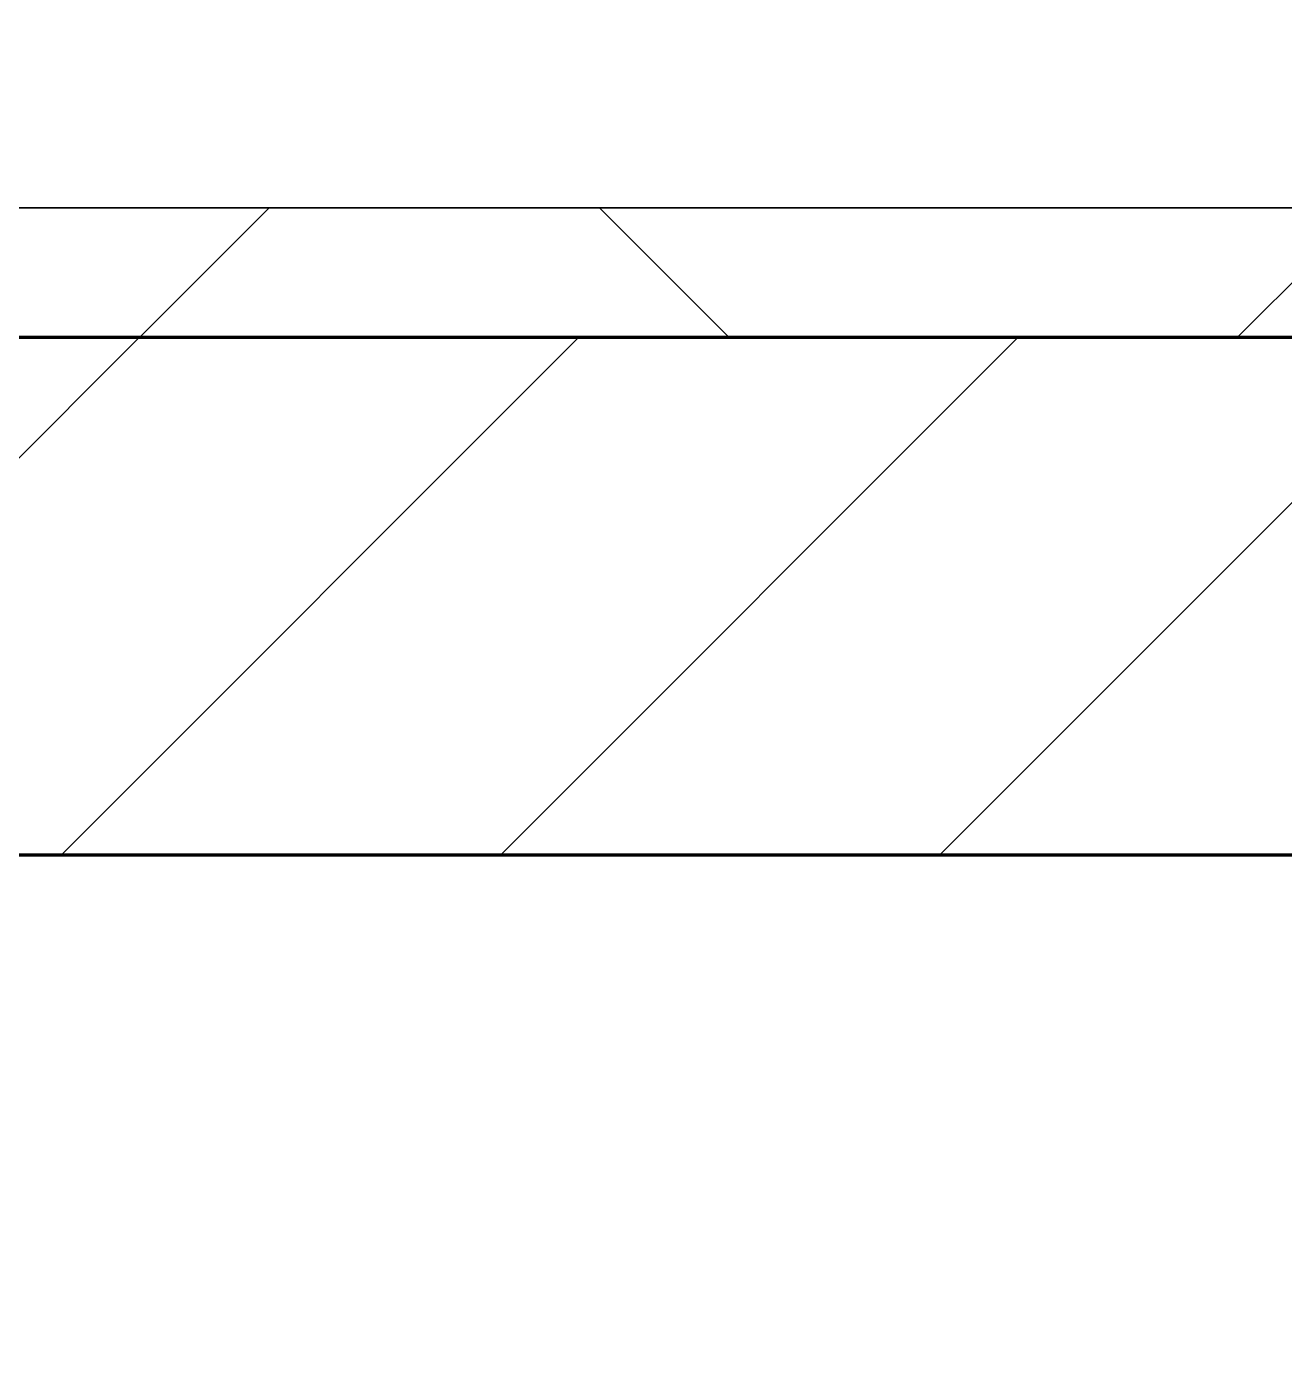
# Model space of a CAD drawing. Header units: millimetres. Extents: x -726012 to -647389, y -20772 to 18805.
# Drawn here: x -682374 to -681888, y 3733 to 4249 of the extents above; entities that cross this region are included whole.
import ezdxf
from ezdxf.xclip import XClip

# ---------------------------------------------------------------- set-up
doc = ezdxf.new("R2010")
doc.units = ezdxf.units.MM
doc.header["$XCLIPFRAME"] = 0
for name, color, linetype, lineweight in [('A-GLAZ-CURT', 2, 'Continuous', 9), ('A-WALL', 5, 'Continuous', 35), ('A-WALL-FNSH', 2, 'Continuous', 35), ('A-WALL-PATT', 1, 'Continuous', 35)]:
    doc.layers.add(name, color=color, linetype=linetype, lineweight=lineweight)
doc.layers.add('A11_ALU.SOLID SHEET', color=2, linetype='Continuous')

# ---------------------------------------------------------------- blocks, each defined once
blk = doc.blocks.new('PPLS-PP19_Custom Tile Pattern - Custom Tile Pattern-V190-4233-01 ENLARGED MULTI-PURPOSE LEVEL - REFLECTED CEILING PLAN - SHEET 4')
at = {"layer": 'A-GLAZ-CURT'}
for p, q in [((-300, 0), (300, 0)), ((300, 0), (-300, 0)), ((195.99, 0), (213.31, 0)), ((213.31, 0), (195.99, 0)), ((230.06, 0), (300, 0)), ((-300, -50), (300, -50)), ((300, -50), (-300, -50))]:
    blk.add_line(p, q, dxfattribs=at)
for points, knots in [([(-150.34, 0), (-150.07, 0), (-147.75, 0), (-142.6, 0), (-127.26, 0), (-107.3, 0), (-90.42, 0), (-75.26, 0), (-68.41, 0), (-65.12, 0), (-63.63, 0)], [-4948.728362, -4948.728362, -4948.728362, -4948.728362, -4883.323924, -4440.880425, -4054.690705, -3793.097032, -3402.597032, -3144.956779, -3050.982048, -2969.237017, -2969.237017, -2969.237017, -2969.237017]), ([(-26.75, 0), (-27.82, 0), (-36.18, 0), (-53.55, 0), (-78.2, 0), (-110.94, 0), (-130.52, 0), (-147.74, 0), (-149.07, 0)], [-8718.362214, -8718.362214, -8718.362214, -8718.362214, -8532.293389, -8073.216054, -7508.296369, -7004.680444, -6449.282163, -6277.220794, -6277.220794, -6277.220794, -6277.220794]), ([(-86.16, 0), (-91.37, 0), (-104.13, 0), (-122.65, 0), (-139.03, 0), (-146.11, 0), (-146.95, 0)], [-1681.3698, -1681.3698, -1681.3698, -1681.3698, -1374.161226, -945.742622, -741.901385, -489.130243, -489.130243, -489.130243, -489.130243]), ([(-126.5, 0), (-122.44, 0), (-108.71, 0), (-86.68, 0), (-63.44, 0), (-54.4, 0), (-50.05, 0), (-47.06, 0), (-46.2, 0)], [-5231.017328, -5231.017328, -5231.017328, -5231.017328, -4994.692869, -4542.524482, -4008.285538, -3689.699207, -3546.54457, -3494.383831, -3494.383831, -3494.383831, -3494.383831]), ([(-125.15, 0), (-124.93, 0), (-121.96, 0), (-113.01, 0), (-98.9, 0), (-85.29, 0), (-71.67, 0), (-65.93, 0), (-65.07, 0)], [-3362.7396, -3362.7396, -3362.7396, -3362.7396, -3342.215224, -3074.362186, -2902.289527, -2605.247022, -2322.099534, -2241.8264, -2241.8264, -2241.8264, -2241.8264]), ([(-46.15, 0), (-46.58, 0), (-49.04, 0), (-60.59, 0), (-81.23, 0), (-99.51, 0), (-114.02, 0), (-117.28, 0), (-118.78, 0)], [-1484.618509, -1484.618509, -1484.618509, -1484.618509, -1405.135169, -1060.00838, -740.068933, -229.489605, -116.330425, 0, 0, 0, 0]), ([(-46.05, 0), (-49.63, 0), (-60.69, 0), (-85.2, 0), (-104.96, 0), (-113.12, 0), (-114.6, 0)], [-3399.650012, -3399.650012, -3399.650012, -3399.650012, -2842.901703, -2193.204658, -1433.981041, -1205.131281, -1205.131281, -1205.131281, -1205.131281]), ([(-114.48, 0), (-107.66, 0), (-91.24, 0), (-74.02, 0), (-62.74, 0), (-60.36, 0), (-59.97, 0)], [-6763.499125, -6763.499125, -6763.499125, -6763.499125, -6236.997189, -5713.340575, -5140.470607, -5006.787413, -5006.787413, -5006.787413, -5006.787413]), ([(-114.32, 0), (-112.65, 0), (-107, 0), (-99.5, 0), (-91.46, 0)], [-665.39098, -665.39098, -665.39098, -665.39098, -460.363443, 0, 0, 0, 0]), ([(-114.1, 0), (-113, 0), (-108.61, 0), (-96.78, 0), (-71.33, 0), (-42.53, 0), (-12.78, 0), (4.23, 0), (9.64, 0), (10.14, 0), (10.18, 0)], [-5602.276082, -5602.276082, -5602.276082, -5602.276082, -5430.283136, -5103.229623, -4799.173296, -4065.652676, -3589.737505, -3285.047089, -3066.359526, -3044.715262, -3044.715262, -3044.715262, -3044.715262]), ([(-46.1, 0), (-49.77, 0), (-58.34, 0), (-75.59, 0), (-94, 0), (-109.74, 0), (-113.27, 0), (-114.09, 0)], [-1683.942745, -1683.942745, -1683.942745, -1683.942745, -1466.981642, -1208.454564, -789.402658, -501.969187, -365.365831, -365.365831, -365.365831, -365.365831]), ([(-72.93, 0), (-75.51, 0), (-86.87, 0), (-101.72, 0), (-113.31, 0)], [-19442.345229, -19442.345229, -19442.345229, -19442.345229, -18935.241197, -17798.428325, -17798.428325, -17798.428325, -17798.428325]), ([(-91.46, 0), (-90.09, 0), (-84.7, 0), (-77.43, 0), (-72.73, 0), (-72.64, 0), (-72.64, 0)], [-19832.387487, -19832.387487, -19832.387487, -19832.387487, -19753.885894, -19541.04734, -19478.625389, -19471.062469, -19471.062469, -19471.062469, -19471.062469]), ([(-63.96, 0), (-64.13, 0), (-72.5, 0), (-80.63, 0), (-86.16, 0)], [-2171.769325, -2171.769325, -2171.769325, -2171.769325, -2007.031671, -1681.3698, -1681.3698, -1681.3698, -1681.3698]), ([(-47.09, 0), (-50.8, 0), (-57.46, 0), (-71.66, 0), (-77.83, 0), (-82.66, 0), (-83.28, 0), (-83.28, 0)], [-2359.029104, -2359.029104, -2359.029104, -2359.029104, -2161.752162, -2006.592567, -1646.621388, -1424.436217, -1393.971743, -1393.971743, -1393.971743, -1393.971743]), ([(-83.28, 0), (-83.28, 0), (-82.91, 0), (-76.14, 0), (-62.97, 0), (-48.14, 0), (-36.49, 0), (-33.57, 0), (-29.94, 0), (-28.57, 0)], [-1393.4169, -1393.4169, -1393.4169, -1393.4169, -1353.722004, -1274.333717, -1073.56893, -651.549973, -296.515819, -83.513472, 0, 0, 0, 0]), ([(-66.39, 0), (-66.39, 0), (-63.63, 0), (-57.13, 0), (-49.27, 0), (-46.29, 0)], [-2493.31794, -2493.31794, -2493.31794, -2493.31794, -2315.303971, -1809.437387, -1498.934542, -1498.934542, -1498.934542, -1498.934542]), ([(21.78, 0), (19.76, 0), (8.81, 0), (-16.92, 0), (-47.42, 0), (-65.77, 0), (-66.37, 0), (-66.38, 0)], [-4330.255344, -4330.255344, -4330.255344, -4330.255344, -4222.080604, -3745.412743, -2981.410125, -2542.574734, -2498.224237, -2498.224237, -2498.224237, -2498.224237]), ([(-63.63, 0), (-61.49, 0), (-57.39, 0), (-54.49, 0), (-45.2, 0), (-40.79, 0), (-40.46, 0), (-40.44, 0)], [-2969.237017, -2969.237017, -2969.237017, -2969.237017, -2851.217951, -2734.127174, -2474.780881, -2410.990208, -2350.645972, -2350.645972, -2350.645972, -2350.645972]), ([(-58.83, 0), (-58.37, 0), (-57.29, 0), (-54.23, 0), (-46.33, 0), (-42.62, 0), (-41.76, 0)], [-4859.52896, -4859.52896, -4859.52896, -4859.52896, -4680.891996, -4469.85053, -4321.566175, -4270.495146, -4270.495146, -4270.495146, -4270.495146]), ([(-51.83, 0), (-51.83, 0), (-51.78, 0), (-48.88, 0), (-47.56, 0), (-46.96, 0)], [-632.814994, -632.814994, -632.814994, -632.814994, -627.965721, -508.377888, -386.946528, -386.946528, -386.946528, -386.946528]), ([(21.65, 0), (19.33, 0), (12, 0), (-2.9, 0), (-20.62, 0), (-32.81, 0), (-44.85, 0), (-51.43, 0), (-51.79, 0)], [-2063.714818, -2063.714818, -2063.714818, -2063.714818, -1925.670641, -1617.263037, -1290.787923, -1039.307308, -819.71621, -644.910881, -644.910881, -644.910881, -644.910881]), ([(-46.21, 0), (-45.83, 0), (-44.05, 0), (-40.22, 0), (-36.78, 0)], [-335.773905, -335.773905, -335.773905, -335.773905, -260.442412, 0, 0, 0, 0]), ([(-36.33, 0), (-36.43, 0), (-37.27, 0), (-43.63, 0), (-45.13, 0), (-46.14, 0)], [-1855.773136, -1855.773136, -1855.773136, -1855.773136, -1810.870157, -1672.078046, -1485.737962, -1485.737962, -1485.737962, -1485.737962]), ([(-46.13, 0), (-41.04, 0), (-33.15, 0), (-29.82, 0), (-29.19, 0)], [-1493.599223, -1493.599223, -1493.599223, -1493.599223, -963.711516, -666.19313, -666.19313, -666.19313, -666.19313]), ([(-29.03, 0), (-33.97, 0), (-39.71, 0), (-45.43, 0), (-46.13, 0)], [-2680.714891, -2680.714891, -2680.714891, -2680.714891, -2413.671296, -2376.067528, -2376.067528, -2376.067528, -2376.067528]), ([(-45.85, 0), (-42.96, 0), (-30.11, 0), (-18.03, 0), (8.61, 0), (14.76, 0), (20.25, 0), (21.53, 0)], [-3487.344885, -3487.344885, -3487.344885, -3487.344885, -3315.260113, -2864.387349, -2439.246196, -2084.094819, -1992.768506, -1992.768506, -1992.768506, -1992.768506]), ([(-36.62, 0), (-36.62, 0), (-40.35, 0), (-42.36, 0), (-44.6, 0), (-45.13, 0)], [-4069.478503, -4069.478503, -4069.478503, -4069.478503, -3858.647035, -3538.256648, -3449.24608, -3449.24608, -3449.24608, -3449.24608]), ([(9.32, 0), (9.08, 0), (7.65, 0), (2.57, 0), (-12.23, 0), (-25.64, 0), (-36.75, 0), (-43.58, 0), (-45.04, 0)], [-2922.926651, -2922.926651, -2922.926651, -2922.926651, -2882.788014, -2720.818881, -2518.50168, -2125.455881, -1792.521578, -1705.040547, -1705.040547, -1705.040547, -1705.040547]), ([(-41.76, 0), (-39.9, 0), (-37.72, 0), (-36.92, 0), (-36.77, 0)], [-4270.495146, -4270.495146, -4270.495146, -4270.495146, -4161.040818, -4106.245333, -4106.245333, -4106.245333, -4106.245333]), ([(-36.78, 0), (-32.43, 0), (-19.22, 0), (0.84, 0), (16.37, 0), (22.2, 0)], [-6191.144455, -6191.144455, -6191.144455, -6191.144455, -5862.463379, -5340.621928, -5033.844396, -5033.844396, -5033.844396, -5033.844396]), ([(-36.29, 0), (-36.29, 0), (-34.66, 0), (-28.88, 0), (-26.95, 0), (-26.54, 0)], [-9150.272121, -9150.272121, -9150.272121, -9150.272121, -9057.163041, -8919.836787, -8834.607043, -8834.607043, -8834.607043, -8834.607043]), ([(30.82, 0), (29.27, 0), (20.14, 0), (3.54, 0), (-16.58, 0), (-34.76, 0), (-36.04, 0)], [-10462.034656, -10462.034656, -10462.034656, -10462.034656, -10363.088938, -9884.23066, -9424.652049, -9182.880979, -9182.880979, -9182.880979, -9182.880979]), ([(-33.34, 0), (-33.34, 0), (-32.93, 0), (-31.16, 0), (-30.52, 0)], [-2415.024266, -2415.024266, -2415.024266, -2415.024266, -2357.633367, -2323.618664, -2323.618664, -2323.618664, -2323.618664]), ([(70.61, 0), (66.16, 0), (55.8, 0), (39.61, 0), (24.74, 0), (2.64, 0), (-17.84, 0), (-30.57, 0), (-31.82, 0), (-32, 0)], [-4647.237329, -4647.237329, -4647.237329, -4647.237329, -4326.416877, -4098.545751, -3766.694881, -3333.063701, -2994.501669, -2698.150104, -2614.070998, -2614.070998, -2614.070998, -2614.070998]), ([(-30.76, 0), (-30.73, 0), (-29.99, 0), (-23.47, 0), (-15.75, 0), (-15.19, 0)], [-54176.191683, -54176.191683, -54176.191683, -54176.191683, -54157.274271, -53749.15266, -53717.791567, -53717.791567, -53717.791567, -53717.791567]), ([(-30.52, 0), (-27.11, 0), (-17.83, 0), (2.81, 0), (15.58, 0), (21.72, 0)], [-2323.618664, -2323.618664, -2323.618664, -2323.618664, -2142.497158, -1716.209403, -1355.444221, -1355.444221, -1355.444221, -1355.444221]), ([(-13, 0), (-14.35, 0), (-17.68, 0), (-25.97, 0), (-29.52, 0), (-30.21, 0)], [-55207.591944, -55207.591944, -55207.591944, -55207.591944, -54789.006179, -54461.685999, -54290.791712, -54290.791712, -54290.791712, -54290.791712]), ([(8.33, 0), (8.19, 0), (7.18, 0), (0.32, 0), (-13.89, 0), (-24.92, 0), (-29.03, 0)], [-3574.286521, -3574.286521, -3574.286521, -3574.286521, -3526.962355, -3285.499107, -2903.012179, -2680.714891, -2680.714891, -2680.714891, -2680.714891]), ([(-28.98, 0), (-28.66, 0), (-27.39, 0), (-24.45, 0), (-22.56, 0)], [-166.548282, -166.548282, -166.548282, -166.548282, -102.06493, 0, 0, 0, 0]), ([(-28.57, 0), (-26.93, 0), (-20.29, 0), (-11.45, 0), (2.08, 0), (12.74, 0), (19.1, 0), (21.37, 0)], [-5361.429781, -5361.429781, -5361.429781, -5361.429781, -5261.36855, -5050.479954, -4785.90057, -4596.498881, -4467.858151, -4467.858151, -4467.858151, -4467.858151]), ([(-22.56, 0), (-20.27, 0), (-17.03, 0), (-11.36, 0), (-7.66, 0), (-6.6, 0), (-6.44, 0)], [-56468.192263, -56468.192263, -56468.192263, -56468.192263, -56344.022017, -56303.229861, -56166.290093, -56124.392176, -56124.392176, -56124.392176, -56124.392176]), ([(-15.19, 0), (-13.07, 0), (1.35, 0), (16.4, 0), (22, 0)], [-461.142613, -461.142613, -461.142613, -461.142613, -429.606584, -411.393289, -411.393289, -411.393289, -411.393289]), ([(-6.54, 0), (-6.73, 0), (-7.2, 0), (-7.6, 0), (-7.79, 0)], [-56009.792147, -56009.792147, -56009.792147, -56009.792147, -55949.290093, -55895.192118, -55895.192118, -55895.192118, -55895.192118]), ([(-2.63, 0), (-2.47, 0), (-1.22, 0), (4.92, 0), (15.97, 0), (22.54, 0), (24.49, 0)], [-226.825321, -226.825321, -226.825321, -226.825321, -220.269177, -206.416616, -198.214427, -187.717507, -187.717507, -187.717507, -187.717507]), ([(103.09, 0), (101.08, 0), (86.31, 0), (63.34, 0), (35.84, 0), (12, 0), (3.08, 0), (-1.67, 0), (-2.25, 0)], [-375.435014, -375.435014, -375.435014, -375.435014, -369.147452, -330.153101, -307.516438, -285.83788, -246.234814, -234.646884, -234.646884, -234.646884, -234.646884]), ([(21.8, 0), (19.73, 0), (15.16, 0), (10.8, 0), (9.63, 0)], [-4269.286677, -4269.286677, -4269.286677, -4269.286677, -4080.000647, -3772.857994, -3772.857994, -3772.857994, -3772.857994]), ([(22.1, 0), (21.83, 0), (19.81, 0), (18.85, 0), (18.16, 0)], [-5992.963911, -5992.963911, -5992.963911, -5992.963911, -5972.647715, -5832.674503, -5832.674503, -5832.674503, -5832.674503]), ([(22.12, 0), (22.45, 0), (24.85, 0), (31, 0), (39.04, 0), (51.19, 0), (58.74, 0), (61.34, 0), (61.45, 0)], [-1979.079513, -1979.079513, -1979.079513, -1979.079513, -1956.422387, -1818.904206, -1645.594513, -1443.202566, -1228.752106, -1120.932285, -1120.932285, -1120.932285, -1120.932285]), ([(76.63, 0), (74.8, 0), (67.65, 0), (53.52, 0), (37, 0), (26.78, 0), (22.72, 0), (22.18, 0)], [-3095.572228, -3095.572228, -3095.572228, -3095.572228, -2950.589685, -2634.532728, -2313.748533, -2106.613311, -2074.324877, -2074.324877, -2074.324877, -2074.324877]), ([(22.19, 0), (24.57, 0), (29.04, 0), (37.44, 0), (45.92, 0), (57.76, 0), (64.47, 0), (72.74, 0), (75.22, 0), (76.03, 0), (76.21, 0)], [-1346.211839, -1346.211839, -1346.211839, -1346.211839, -1206.526904, -1089.329421, -901.315459, -753.071572, -495.328968, -421.953223, -334.951786, -290.452333, -290.452333, -290.452333, -290.452333]), ([(22.2, 0), (28.63, 0), (48.94, 0), (72.41, 0), (88.63, 0), (90.53, 0)], [-411.176384, -411.176384, -411.176384, -411.176384, -390.253598, -346.313304, -340.488861, -340.488861, -340.488861, -340.488861]), ([(24.69, 0), (24.54, 0), (23.49, 0), (22.51, 0), (22.25, 0)], [-4368.572414, -4368.572414, -4368.572414, -4368.572414, -4306.476363, -4283.040271, -4283.040271, -4283.040271, -4283.040271]), ([(22.27, 0), (22.31, 0), (24.75, 0), (25.66, 0), (26.12, 0)], [-5558.750257, -5558.750257, -5558.750257, -5558.750257, -5554.232259, -5302.431367, -5302.431367, -5302.431367, -5302.431367]), ([(22.4, 0), (31.08, 0), (49.17, 0), (70.92, 0), (82.12, 0), (83.66, 0)], [-5030.30487, -5030.30487, -5030.30487, -5030.30487, -4573.028122, -4094.177415, -3869.465285, -3869.465285, -3869.465285, -3869.465285]), ([(22.54, 0), (23.56, 0), (24.62, 0), (24.72, 0), (24.72, 0)], [-4445.288762, -4445.288762, -4445.288762, -4445.288762, -4384.376941, -4376.041937, -4376.041937, -4376.041937, -4376.041937]), ([(90.37, 0), (87.89, 0), (83.4, 0), (74.4, 0), (62.26, 0), (51.85, 0), (43.81, 0), (30.31, 0), (24.42, 0), (22.57, 0)], [-7376.617754, -7376.617754, -7376.617754, -7376.617754, -7135.649961, -6924.452779, -6738.82075, -6548.303034, -6314.283804, -6135.05769, -6004.223754, -6004.223754, -6004.223754, -6004.223754]), ([(27.44, 0), (27.9, 0), (29.54, 0), (38.07, 0), (53.39, 0), (71.67, 0), (84.83, 0), (85.73, 0), (89.18, 0), (90.52, 0)], [-5037.309798, -5037.309798, -5037.309798, -5037.309798, -4887.603822, -4705.298446, -4353.683244, -3960.84581, -3759.045785, -3336.541051, -3068.872467, -3068.872467, -3068.872467, -3068.872467]), ([(27.89, 0), (29.09, 0), (33.4, 0), (48.37, 0), (67.96, 0), (83.01, 0), (90.33, 0)], [-147.777612, -147.777612, -147.777612, -147.777612, -135.792042, -118.513713, -97.899267, -75.885801, -75.885801, -75.885801, -75.885801]), ([(53.18, 0), (53.06, 0), (52.22, 0), (44.99, 0), (36.46, 0), (30.82, 0)], [-622.740158, -622.740158, -622.740158, -622.740158, -566.066452, -360.610861, 0, 0, 0, 0]), ([(136.44, 0), (121.66, 0), (86.93, 0), (51.16, 0), (31.18, 0)], [-106.750556, -106.750556, -106.750556, -106.750556, -59.610984, 0, 0, 0, 0]), ([(157.72, 0), (153.35, 0), (140.2, 0), (109.77, 0), (76.86, 0), (57.82, 0), (46.51, 0), (41.18, 0), (36.02, 0), (35.54, 0), (35.54, 0)], [-499.095705, -499.095705, -499.095705, -499.095705, -458.593899, -401.860199, -357.622665, -341.267687, -334.000314, -326.15566, -319.318397, -317.489778, -317.489778, -317.489778, -317.489778]), ([(36.29, 0), (37.77, 0), (48.82, 0), (64.79, 0), (80.75, 0), (90.39, 0), (90.54, 0)], [-314.598523, -314.598523, -314.598523, -314.598523, -305.899624, -287.17622, -249.500363, -248.89528, -248.89528, -248.89528, -248.89528]), ([(61.47, 0), (61.47, 0), (61.21, 0), (54.61, 0), (53.71, 0), (53.56, 0)], [-1113.311073, -1113.311073, -1113.311073, -1113.311073, -1096.402191, -891.204116, -747.28819, -747.28819, -747.28819, -747.28819]), ([(76.22, 0), (75.58, 0), (73.64, 0), (71.05, 0), (70.61, 0)], [-193.634889, -193.634889, -193.634889, -193.634889, -31.537676, 0, 0, 0, 0]), ([(90.53, 0), (94.49, 0), (106.23, 0), (116.36, 0), (128.63, 0), (128.95, 0)], [-75.680941, -75.680941, -75.680941, -75.680941, -63.759246, -39.050993, -35.895543, -35.895543, -35.895543, -35.895543]), ([(114.39, 0), (114.2, 0), (112.08, 0), (105.42, 0), (95.69, 0), (92.07, 0), (90.53, 0)], [-8148.58938, -8148.58938, -8148.58938, -8148.58938, -8105.191388, -7723.759874, -7531.75727, -7381.521735, -7381.521735, -7381.521735, -7381.521735]), ([(90.69, 0), (106.62, 0), (122.52, 0), (138.28, 0), (138.53, 0)], [-340.322825, -340.322825, -340.322825, -340.322825, -291.370682, -290.5735, -290.5735, -290.5735, -290.5735]), ([(91.08, 0), (104.44, 0), (124.56, 0), (132.42, 0), (134.6, 0)], [-248.179537, -248.179537, -248.179537, -248.179537, -194.761443, -152.241002, -152.241002, -152.241002, -152.241002]), ([(94.4, 0), (94.4, 0), (94.64, 0), (99.11, 0), (108.97, 0), (120.79, 0), (139.94, 0), (163.31, 0), (185.23, 0), (193.62, 0), (194.69, 0), (194.79, 0)], [-2348.345796, -2348.345796, -2348.345796, -2348.345796, -2310.419338, -2233.599744, -2052.234781, -1843.028543, -1530.39897, -1095.004608, -529.74427, -295.064701, -265.121568, -265.121568, -265.121568, -265.121568]), ([(129.02, 0), (129.02, 0), (124.41, 0), (122.35, 0), (114.96, 0), (108.04, 0), (103.09, 0)], [-35.386604, -35.386604, -35.386604, -35.386604, -31.430235, -22.807238, -15.488593, 0, 0, 0, 0]), ([(157.9, 0), (156.77, 0), (151.67, 0), (143.29, 0), (134.04, 0), (126.24, 0), (118.6, 0), (114.23, 0), (111.98, 0), (105.66, 0), (105.23, 0), (105.23, 0)], [-10292.955006, -10292.955006, -10292.955006, -10292.955006, -10098.273015, -9847.788484, -9677.714971, -9567.007022, -9453.21225, -9220.200448, -9012.77275, -8966.157302, -8929.495943, -8929.495943, -8929.495943, -8929.495943]), ([(105.26, 0), (105.52, 0), (111.01, 0), (112.65, 0), (113.59, 0)], [-8920.561005, -8920.561005, -8920.561005, -8920.561005, -8814.835624, -8577.462505, -8577.462505, -8577.462505, -8577.462505]), ([(128.58, 0), (128.8, 0), (130.16, 0), (139.26, 0), (151.41, 0), (157.04, 0), (158.23, 0)], [-633.326174, -633.326174, -633.326174, -633.326174, -627.736123, -618.981161, -602.094757, -596.246381, -596.246381, -596.246381, -596.246381]), ([(137.1, 0), (136, 0), (133.64, 0), (129.87, 0), (129.11, 0)], [-670.405967, -670.405967, -670.405967, -670.405967, -651.020627, -640.742133, -640.742133, -640.742133, -640.742133]), ([(159.07, 0), (159.13, 0), (160.84, 0), (165.21, 0), (174.15, 0), (185.98, 0), (208.82, 0), (219.42, 0), (230.06, 0)], [-115.643202, -115.643202, -115.643202, -115.643202, -114.681583, -87.660824, -65.295536, -41.623857, -24.459831, 0, 0, 0, 0]), ([(159.07, 0), (159.39, 0), (161.57, 0), (162.19, 0), (162.75, 0)], [-594.759971, -594.759971, -594.759971, -594.759971, -592.980799, -581.414464, -581.414464, -581.414464, -581.414464]), ([(193.8, 0), (193.33, 0), (190.11, 0), (183.13, 0), (171, 0), (161.95, 0), (161.43, 0), (160.07, 0), (159.75, 0)], [-11665.349007, -11665.349007, -11665.349007, -11665.349007, -11565.880756, -11105.624034, -10839.086983, -10768.332124, -10666.779182, -10636.053506, -10636.053506, -10636.053506, -10636.053506]), ([(300, 0), (286.53, 0), (254.22, 0), (207.11, 0), (177.78, 0), (161.9, 0), (159.98, 0)], [-285.253232, -285.253232, -285.253232, -285.253232, -244.693688, -187.987675, -143.776725, -131.062296, -131.062296, -131.062296, -131.062296]), ([(168.37, 0), (167.68, 0), (165.41, 0), (162.38, 0), (159.99, 0)], [-543.375029, -543.375029, -543.375029, -543.375029, -530.793311, -506.475593, -506.475593, -506.475593, -506.475593]), ([(162.75, 0), (165.4, 0), (170.91, 0), (172.61, 0), (172.61, 0)], [-111.264224, -111.264224, -111.264224, -111.264224, -56.742688, -19.085662, -19.085662, -19.085662, -19.085662]), ([(247.1, 0), (246.76, 0), (245.04, 0), (238.34, 0), (226.56, 0), (221.1, 0), (200.27, 0), (182.99, 0), (174.27, 0), (169.67, 0), (168.99, 0)], [-9649.085549, -9649.085549, -9649.085549, -9649.085549, -9581.591397, -9406.094246, -9221.510254, -9016.44624, -8717.832359, -8253.978395, -8152.463617, -8069.855175, -8069.855175, -8069.855175, -8069.855175]), ([(215.22, 0), (214.62, 0), (210.55, 0), (203.98, 0), (187.54, 0), (175.3, 0), (169.49, 0)], [-203.825446, -203.825446, -203.825446, -203.825446, -198.527383, -184.406837, -162.427601, -142.916156, -142.916156, -142.916156, -142.916156]), ([(171.51, 0), (176.48, 0), (193.23, 0), (201.73, 0), (208.81, 0), (213.9, 0), (241.96, 0), (266.73, 0), (281.71, 0), (290.59, 0), (294.27, 0), (295.64, 0)], [-7971.819559, -7971.819559, -7971.819559, -7971.819559, -7784.112253, -7606.717214, -7289.299508, -7042.621073, -6582.165592, -6068.460911, -5766.029927, -5566.724884, -5368.439102, -5368.439102, -5368.439102, -5368.439102]), ([(172.07, 0), (177.66, 0), (187.87, 0), (201.08, 0), (207.47, 0), (213.96, 0), (215.11, 0)], [-255.364076, -255.364076, -255.364076, -255.364076, -237.955587, -223.92608, -215.862851, -208.75215, -208.75215, -208.75215, -208.75215]), ([(294.72, 0), (284.66, 0), (260.25, 0), (230.43, 0), (219.94, 0), (219.02, 0)], [-12435.962679, -12435.962679, -12435.962679, -12435.962679, -11905.454923, -11162.864862, -10856.732305, -10856.732305, -10856.732305, -10856.732305]), ([(219.9, 0), (220.86, 0), (227.84, 0), (242.06, 0), (246.54, 0), (246.96, 0)], [-10670.940496, -10670.940496, -10670.940496, -10670.940496, -10511.382485, -9925.173265, -9834.877357, -9834.877357, -9834.877357, -9834.877357]), ([(284.76, 0), (284.76, 0), (285.09, 0), (287.47, 0), (293.59, 0), (297.76, 0), (300, 0)], [-4110.630118, -4110.630118, -4110.630118, -4110.630118, -4053.389046, -3959.664717, -3862.421465, -3746.95702, -3746.95702, -3746.95702, -3746.95702]), ([(295.54, 0), (293.95, 0), (290.29, 0), (285.38, 0), (284.87, 0)], [-4662.49842, -4662.49842, -4662.49842, -4662.49842, -4358.271401, -4143.037883, -4143.037883, -4143.037883, -4143.037883]), ([(296.36, 0), (296.67, 0), (297.38, 0), (297.86, 0), (298.09, 0)], [-5331.280472, -5331.280472, -5331.280472, -5331.280472, -5280.360606, -5199.253518, -5199.253518, -5199.253518, -5199.253518])]:
    blk.add_open_spline(points, degree=3, knots=knots, dxfattribs=at)
for points in [[(-39.84, 0), (-39.08, 0), (-38.11, 0), (-37.36, 0)], [(18.16, 0), (19.06, 0), (20.69, 0), (22.01, 0)], [(31.18, 0), (28.16, 0), (25.18, 0), (22.2, 0)], [(24.49, 0), (25.23, 0), (25.72, 0), (26.04, 0)], [(80.35, 0), (79.57, 0), (78.27, 0), (76.63, 0)], [(84.06, 0), (83.48, 0), (82.41, 0), (81.72, 0)], [(90.82, 0), (92.15, 0), (93.46, 0), (94.33, 0)], [(168.74, 0), (168.74, 0), (169.81, 0), (171.51, 0)], [(195.11, 0), (194.91, 0), (194.44, 0), (193.8, 0)], [(300, 0), (298.51, 0), (297.02, 0), (295.52, 0)], [(297.38, 0), (296.92, 0), (296.35, 0), (295.67, 0)]]:
    blk.add_open_spline(points, degree=3, dxfattribs=at)
blk = doc.blocks.new('PPLS-PP19_Custom Tile Pattern - Custom Tile Pattern-V191-4233-01 ENLARGED MULTI-PURPOSE LEVEL - REFLECTED CEILING PLAN - SHEET 4')
at = {"layer": 'A-GLAZ-CURT'}
for p, q in [((-300, 0), (300, 0)), ((300, 0), (-300, 0)), ((-293.07, 0), (-275.75, 0)), ((-275.75, 0), (-293.07, 0)), ((-222.32, 0), (-205, 0)), ((-205, 0), (-222.32, 0)), ((-300, -50), (300, -50)), ((300, -50), (-300, -50))]:
    blk.add_line(p, q, dxfattribs=at)
at = {"layer": 'A-GLAZ-CURT', "flags": 128}
for points in [[(-300, 0), (-291.56, 0), (-283.3, 0), (-275.2, 0), (-267.26, 0), (-259.45, 0), (-251.77, 0), (-244.2, 0), (-236.74, 0), (-229.36, 0), (-222.06, 0), (-214.83, 0), (-207.71, 0), (-200.76, 0)], [(-202.58, 0), (-209.04, 0), (-215.73, 0), (-222.63, 0), (-229.72, 0), (-236.97, 0), (-244.39, 0), (-251.96, 0), (-259.67, 0), (-267.51, 0), (-275.48, 0), (-283.55, 0), (-291.73, 0), (-300, 0)]]:
    blk.add_lwpolyline(points, dxfattribs=at)
at = {"layer": 'A-GLAZ-CURT'}
for points, knots in [([(-300, 0), (-284.65, 0), (-236.57, 0), (-174.61, 0), (-129.95, 0), (-110.8, 0), (-99.5, 0), (-91.46, 0)], [-5323.127839, -5323.127839, -5323.127839, -5323.127839, -4502.809032, -2700.551212, -1002.059161, -460.363443, 0, 0, 0, 0]), ([(-167.81, 0), (-182.2, 0), (-217.25, 0), (-262.56, 0), (-294.48, 0), (-300, 0)], [-16237.482555, -16237.482555, -16237.482555, -16237.482555, -15131.813646, -13729.592194, -13439.944408, -13439.944408, -13439.944408, -13439.944408]), ([(-137.88, 0), (-140.56, 0), (-147.66, 0), (-147.69, 0), (-158.72, 0), (-174.02, 0), (-185.59, 0), (-209.77, 0), (-232.01, 0), (-255.22, 0), (-262.59, 0), (-264.9, 0), (-265.4, 0)], [-3187.727384, -3187.727384, -3187.727384, -3187.727384, -2919.378265, -2477.344047, -2237.412286, -2029.680487, -1755.085331, -1400.429864, -858.079193, -543.655514, -208.940337, 0, 0, 0, 0]), ([(-258.6, 0), (-257.91, 0), (-254.26, 0), (-241.25, 0), (-225.99, 0), (-213.1, 0), (-200.2, 0), (-186.35, 0), (-175.57, 0), (-168.62, 0)], [-5722.54675, -5722.54675, -5722.54675, -5722.54675, -5657.471696, -5413.335975, -5017.494783, -4832.723979, -4666.091899, -4349.945572, -4032.667173, -4032.667173, -4032.667173, -4032.667173]), ([(-168.84, 0), (-171.97, 0), (-181.3, 0), (-199.46, 0), (-216.65, 0), (-231.26, 0), (-233.46, 0), (-234, 0)], [-1934.917225, -1934.917225, -1934.917225, -1934.917225, -1763.376603, -1422.553702, -978.033455, -846.069444, -682.911962, -682.911962, -682.911962, -682.911962]), ([(-233.49, 0), (-233.44, 0), (-232.38, 0), (-230.74, 0), (-225.3, 0), (-223.63, 0)], [-455.274641, -455.274641, -455.274641, -455.274641, -440.605512, -119.536984, 0, 0, 0, 0]), ([(-223.63, 0), (-219.39, 0), (-206.17, 0), (-188.58, 0), (-169.02, 0), (-152.12, 0), (-136.84, 0), (-127.33, 0), (-124.19, 0), (-123.43, 0), (-123.28, 0)], [-5463.295695, -5463.295695, -5463.295695, -5463.295695, -5161.076232, -4739.070012, -4465.409639, -4149.119819, -3839.893365, -3647.167523, -3488.92562, -3439.852845, -3439.852845, -3439.852845, -3439.852845])]:
    blk.add_open_spline(points, degree=3, knots=knots, dxfattribs=at)
blk = doc.blocks.new('*U885')
at = {"layer": 'A-GLAZ-CURT'}
for name, p in [('PPLS-PP19_Custom Tile Pattern - Custom Tile Pattern-V190-4233-01 ENLARGED MULTI-PURPOSE LEVEL - REFLECTED CEILING PLAN - SHEET 4', (-6000, 11720.41)), ('PPLS-PP19_Custom Tile Pattern - Custom Tile Pattern-V191-4233-01 ENLARGED MULTI-PURPOSE LEVEL - REFLECTED CEILING PLAN - SHEET 4', (-5400, 11720.41))]:
    blk.add_blockref(name, p, dxfattribs=at)
blk = doc.blocks.new('*U1287')
blk.add_lwpolyline([(21173.36, -580), (28210, -580), (28210, -6849.96), (45954.15, -6849.96), (45954.15, 600), (82995.06, 600), (83086.47, 650), (90052, 650), (90392, 990), (103159.16, 990), (103159.16, 4990), (21173.36, 4990), (21173.36, 3485.45), (21203.36, 3485.45), (21203.36, 925.54), (21173.36, 925.54), (21173.36, -580)])

msp = doc.modelspace()

# ---------------------------------------------------------------- hatches: boundary and pattern name
at = {"layer": 'A-WALL-PATT', "lineweight": 9}
h = msp.add_hatch(dxfattribs=at)
h.set_pattern_fill('FP_3', color=256, style=0, pattern_type=2)
h.set_pattern_definition([(45, (0, 0), (-212.13203, 212.13203), []), (135, (0, 0), (-212.13203, -212.13203), [])])
h.paths.add_polyline_path([(-661708.03, 4129.02), (-661758.03, 4179.02), (-698678.22, 4179.02), (-698678.22, 4129.02), (-663127.46, 4129.02)])
h = msp.add_hatch(dxfattribs=at)
h.set_pattern_fill('FP_2', color=256, style=0, pattern_type=2)
h.set_pattern_definition([(45, (0, 0), (-84.852814, 84.852814), [])])
h.paths.add_polyline_path([(-661508.03, 3929.02), (-661708.03, 4129.02), (-698478.22, 4129.02), (-698478.22, 3929.02), (-661790.87, 3929.02)])

# ---------------------------------------------------------------- linework, layer by layer
at = {"layer": 'A-WALL', "color": 7, "lineweight": 70}
for p, q in [((-698478.22, 4129.02), (-661708.03, 4129.02)), ((-680392.37, 3929.02), (-698478.22, 3929.02))]:
    msp.add_line(p, q, dxfattribs=at)
at = {"layer": 'A-WALL-FNSH', "color": 250}
for p, q in [((-698678.22, 4179.02), (-661758.03, 4179.02)), ((-661708.03, 4129.02), (-698678.22, 4129.02))]:
    msp.add_line(p, q, dxfattribs=at)

# ---------------------------------------------------------------- block references
msp.add_blockref('*U885', (-676282.37, -7541.39))

# ---------------------------------------------------------------- next in the draw order: block references
at = {"layer": 'A11_ALU.SOLID SHEET'}
ref = msp.add_blockref('*U1287', (-744682.37, 3579.02), dxfattribs=at)
XClip(ref).set_block_clipping_path([(22516.8245944298, -23612.0000696909), (92487.8891097467, 7199.9972603897)])

doc.saveas('drawing.dxf')
